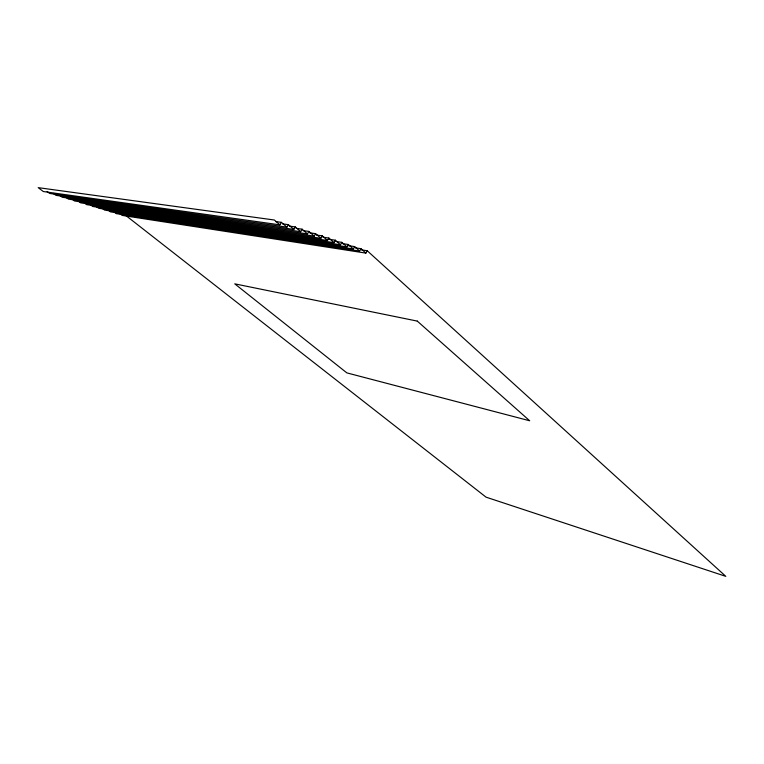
<?xml version="1.0" encoding="UTF-8"?>
<svg xmlns="http://www.w3.org/2000/svg" width="764" height="764" viewBox="0 0 764 764"><rect width="100%" height="100%" fill="white"/><g stroke="black" fill="none" stroke-linecap="round" stroke-linejoin="round"><path stroke-width="1.15" d="M119.375 213.232L122.164 215.41L365.87 253.113L367.207 250.735L725.8 576.352L486.057 497.163L126.127 215.744M108.937 210.654L110.513 211.876L353.302 248.978L354.658 246.591L359.615 251.06L360.961 248.672L365.87 253.113M102.242 208.247L104.63 210.09L346.942 246.887L348.298 244.48L353.302 248.978M91.107 205.249L92.721 206.49L334.03 242.646L335.406 240.221L340.515 244.776L341.88 242.36L346.942 246.887M84.269 202.794L86.704 204.666L327.479 240.488L328.873 238.053L334.03 242.646M72.074 199.089L74.538 200.98L314.214 236.124L315.618 233.669L320.88 238.32L322.274 235.875L327.479 240.488M65.905 197.217L68.397 199.117L307.481 233.918L308.904 231.444L314.214 236.124M53.432 193.435L55.963 195.355L293.834 229.429L295.276 226.937L300.691 231.683L302.124 229.2L307.481 233.918M47.12 191.516L49.67 193.454L286.92 227.156L288.372 224.654L293.834 229.429M279.93 224.855L274.352 220.013L38.2 187.648L43.338 191.535L279.93 224.855L281.391 222.343L286.92 227.156M275.498 221.531L281.391 222.343M282.46 223.833L288.372 224.654M289.384 226.106L295.276 226.937M296.212 228.369L302.124 229.2M303.012 230.604L308.904 231.444M309.745 232.819L315.618 233.669M300.691 231.683L62.199 197.246L59.688 195.336M316.382 235.016L322.274 235.875M323 237.193L328.873 238.053M328.339 239.17L335.406 240.221M320.88 238.32L80.65 202.832L79.007 201.572M335.979 241.481L341.88 242.36M342.415 243.601L348.298 244.48M347.582 245.521L354.658 246.591M340.515 244.776L98.699 208.295L96.302 206.442M355.079 247.784L360.961 248.672M361.315 249.838L367.207 250.735M359.615 251.06L116.357 213.653L114.485 212.191M417.278 321.1L234.758 283.845L346.846 372.88L529.681 420.773L417.278 321.1"/></g></svg>
